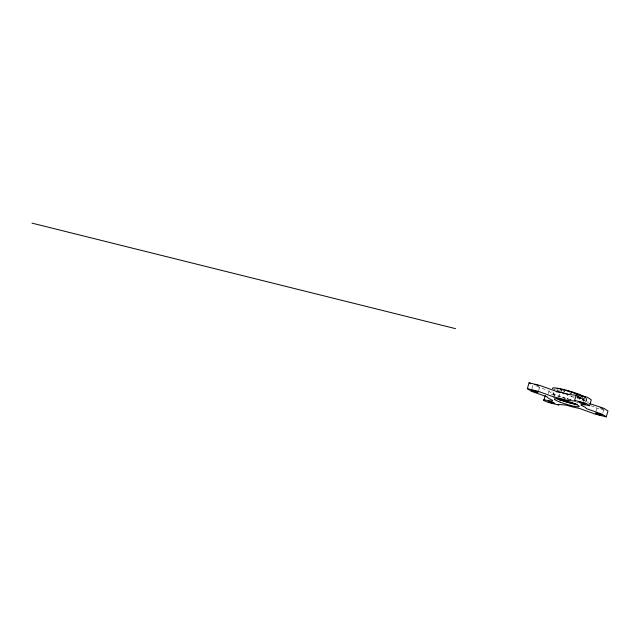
<?xml version="1.0" encoding="UTF-8"?>
<svg xmlns="http://www.w3.org/2000/svg" width="640" height="640" viewBox="0 0 640 640"><rect width="100%" height="100%" fill="white"/><g stroke="black" fill="none" stroke-linecap="round" stroke-linejoin="round"><path stroke-width="0.48" stroke-dasharray="3.2 2.4" d="M532 388.688L533.256 384.504M538.6 390.568L539.608 387.224M548.296 393.568L549.064 391.016L547.904 390.368M552.936 395.328L554.856 388.92M554.088 396.392L554.592 394.72L553.76 394.184A20.376 2.448 16.7 0 1 549.048 391.048L549.064 391.016M558.832 397.12L559.928 393.464M577.64 398.784L578.464 396.04M579.728 397.4L580.008 396.456M579.536 399.632L580.288 397.12M582.072 398.168L582.36 397.224M581.984 400.736L582.568 399.008L586.624 399.08M583.264 401.496L584.36 397.832M585.688 402.008L586.744 398.488M586.136 401.512L587.144 398.168M595.968 411.584L596.976 408.232M602.824 412.624L603.824 409.28M554.568 394.752L551.424 394.72M604.28 410.088L597.024 408.28L595.024 407.224M536.784 386.392L547.4 390.184M591.008 405.784L594.696 407.104M588.744 403.224L588.032 402.728A20.376 2.448 16.7 0 0 587.296 401.728M582.496 399.104L583.328 399.592A20.376 2.448 16.7 0 1 586.928 401.472M571.4 399.944A17.88 2.152 16.7 0 1 570.336 399.648M569.264 399.344A17.88 2.152 16.7 0 1 567.112 398.704M566.04 398.368A17.88 2.152 16.7 0 1 552.048 391.416M577.128 397.488A17.88 2.152 16.7 0 1 585.448 401.512M539.072 386.464A3.456 0.416 16.7 0 1 538.432 386.352M586.368 398.792A17.88 2.152 16.7 0 1 576.568 397.48M553.952 389.664A17.88 2.152 16.7 0 1 553.544 389.416M583.04 398.152A15.416 1.848 16.7 0 1 576.864 397.208M555.128 389.488A15.416 1.848 16.7 0 1 554.928 388.824M553.616 395.928A15.416 1.848 16.7 0 1 555.368 396.024M557.872 396.4A15.416 1.848 16.7 0 1 560.152 396.872M561.824 397.256A15.416 1.848 16.7 0 1 566.328 398.448M567.248 398.72A15.416 1.848 16.7 0 1 569.104 399.272M570.024 399.568A15.416 1.848 16.7 0 1 570.928 399.856M564.032 398.136A12.944 1.552 16.7 0 1 564.784 398.336M567.104 398.984A12.944 1.552 16.7 0 1 567.888 399.216M569.44 399.696A12.944 1.552 16.7 0 1 570.2 399.936M576.776 402.392A12.944 1.552 16.7 0 1 577.72 402.84M580.872 397.488A13.32 1.6 16.7 0 1 576.584 396.84M557.52 390.344A13.32 1.6 16.7 0 1 556.848 389.632M578.424 396.096A9.248 1.112 16.7 0 1 576.904 396.192M561.08 391.176A9.248 1.112 16.7 0 1 560.776 390.872M560.792 390.656A9.248 1.112 16.7 0 1 561.496 390.52M576.712 402.832A10.848 1.304 16.7 0 1 577.224 403.136M578.352 396.696A10.848 1.304 16.7 0 1 576.68 396.464M581.832 397.68A13.32 1.6 16.7 0 1 576.96 397.912M574.176 397.296A13.32 1.6 16.7 0 1 569.488 396.032M567.888 395.552A13.32 1.6 16.7 0 1 567.096 395.304M556.76 390.312A13.32 1.6 16.7 0 1 559.392 390.336M561.064 390.608A13.32 1.6 16.7 0 1 561.696 390.728M563.744 391.168A13.32 1.6 16.7 0 1 564.48 391.344M569.968 392.84A13.32 1.6 16.7 0 1 571.56 393.336M580.432 396.776A13.32 1.6 16.7 0 1 580.808 396.976M579.24 396.832A10.848 1.304 16.7 0 1 576.856 397.48M574.272 396.976A10.848 1.304 16.7 0 1 573.688 396.84M571.848 396.384A10.848 1.304 16.7 0 1 570.56 396.032M560.952 391.04A10.848 1.304 16.7 0 1 561.792 391.152M563.816 391.536A10.848 1.304 16.7 0 1 564.96 391.792M569.4 392.976A10.848 1.304 16.7 0 1 571.344 393.576M577.784 396.024A10.848 1.304 16.7 0 1 578.472 396.368"/><path stroke-width="0.96" d="M589.68 403.6L604.088 408.416L607.984 410.984L606.24 416.856L595.264 414.144L579.52 408.448A20.312 2.44 16.7 0 1 566.136 405.112L558.128 404.4L558.904 405.08L548.096 402.392C533.656 396.456 557.088 403.472 552 400.048A20.376 2.448 16.7 0 1 547.288 396.912L531.184 391.208L527.336 388.664L529.088 382.784L540.064 385.504L555.808 391.2A20.312 2.44 16.7 0 1 569.192 394.536L575.968 395.264M544.032 399.752L545.264 395.576M574.632 400.424L576.392 394.56L587.408 397.304L591.312 399.88L589.56 405.744L585.648 403.168L574.768 400.448L575.44 401.104L567.432 400.392M527.328 388.64L538.304 391.368L554.048 397.064M589.552 405.752C588.576 405.088 577.952 403.864 581.568 405.456A20.312 2.44 16.7 0 1 586.256 408.584L602.384 414.296L606.24 416.856M32 223.136L455.52 328.656M576.384 394.576L577.216 395.192M529.096 382.8L530.608 383.8M554.064 397.072A20.312 2.44 16.7 0 1 567.456 400.408M556.312 391.712A17.88 2.152 16.7 0 1 557.912 392M558.776 392.168A17.88 2.152 16.7 0 1 560.624 392.568M562.584 393.032A17.88 2.152 16.7 0 1 563.608 393.288M564.648 393.56A17.88 2.152 16.7 0 1 565.704 393.848M566.768 394.144A17.88 2.152 16.7 0 1 567.848 394.448M581.328 396.2A3.456 0.416 16.7 0 1 582.744 396.488M583.584 396.72A3.456 0.416 16.7 0 1 585.272 397.256M534.688 384.536A3.456 0.416 16.7 0 1 536.304 384.936M537.16 385.2A3.456 0.416 16.7 0 1 537.984 385.472M600.272 407.832A3.456 0.416 16.7 0 1 601.136 408.088M601.952 408.368A3.456 0.416 16.7 0 1 602.68 408.64M552.712 388.76A17.88 2.152 16.7 0 1 564.664 389.776A17.88 2.152 16.7 0 1 585.264 397.096M557.048 388.656A15.416 1.848 16.7 0 1 558.12 388.776M560.064 389.088A15.416 1.848 16.7 0 1 561.56 389.384M563.176 389.736A15.416 1.848 16.7 0 1 564.888 390.152M565.776 390.384A15.416 1.848 16.7 0 1 566.68 390.624M567.6 390.872A15.416 1.848 16.7 0 1 569.448 391.4M570.376 391.672A15.416 1.848 16.7 0 1 571.296 391.96M572.216 392.248A15.416 1.848 16.7 0 1 573.128 392.544M574.016 392.84A15.416 1.848 16.7 0 1 574.896 393.136M575.752 393.44A15.416 1.848 16.7 0 1 578.896 394.624M579.6 394.904A15.416 1.848 16.7 0 1 580.264 395.192M580.888 395.464A15.416 1.848 16.7 0 1 581.464 395.728M575.464 404.696A15.416 1.848 16.7 0 1 574.672 404.52M560.44 400.336A15.416 1.848 16.7 0 1 558.864 399.744M577.168 404.576A12.944 1.552 16.7 0 1 556.688 398.344M562.632 389.92A13.32 1.6 16.7 0 1 563.32 390.072M565.512 390.584A13.32 1.6 16.7 0 1 566.272 390.784M567.848 391.208A13.32 1.6 16.7 0 1 568.64 391.432M571.84 392.392A13.32 1.6 16.7 0 1 572.624 392.648M573.4 392.904A13.32 1.6 16.7 0 1 574.152 393.16M575.616 393.68A13.32 1.6 16.7 0 1 576.312 393.936M575.736 403.552A9.248 1.112 16.7 0 1 574.712 403.512M574.384 403.472A9.248 1.112 16.7 0 1 559.752 399.016M575.592 403.952A10.848 1.304 16.7 0 1 559.152 399.08M558.424 398.728A10.848 1.304 16.7 0 1 557.84 398.4M548.536 401.36L548.232 401.376A3.456 0.416 16.7 0 0 551.736 402.928L553.352 403.328A3.456 0.416 16.7 0 0 553.944 402.856A3.456 0.416 16.7 0 0 548.968 401.392L548.536 401.36M579.136 402.032L578.832 402.048A3.456 0.416 16.7 0 0 582.624 403.672A3.456 0.416 16.7 0 0 584.968 403.728A3.456 0.416 16.7 0 0 579.568 402.064L579.136 402.032M600.64 415.104L599.024 414.704A3.456 0.416 16.7 0 1 595.584 413.144A3.456 0.416 16.7 0 1 600.696 414.416A3.456 0.416 16.7 0 1 600.64 415.104M532.648 391A3.456 0.416 16.7 0 0 538.048 392.344A3.456 0.416 16.7 0 0 533.696 390.576A3.456 0.416 16.7 0 0 532.648 391M560.184 402.184A12.944 1.552 16.7 0 0 579.192 406.48A12.944 1.552 16.7 0 0 561 399.616A12.944 1.552 16.7 0 0 560.184 402.184"/></g></svg>
